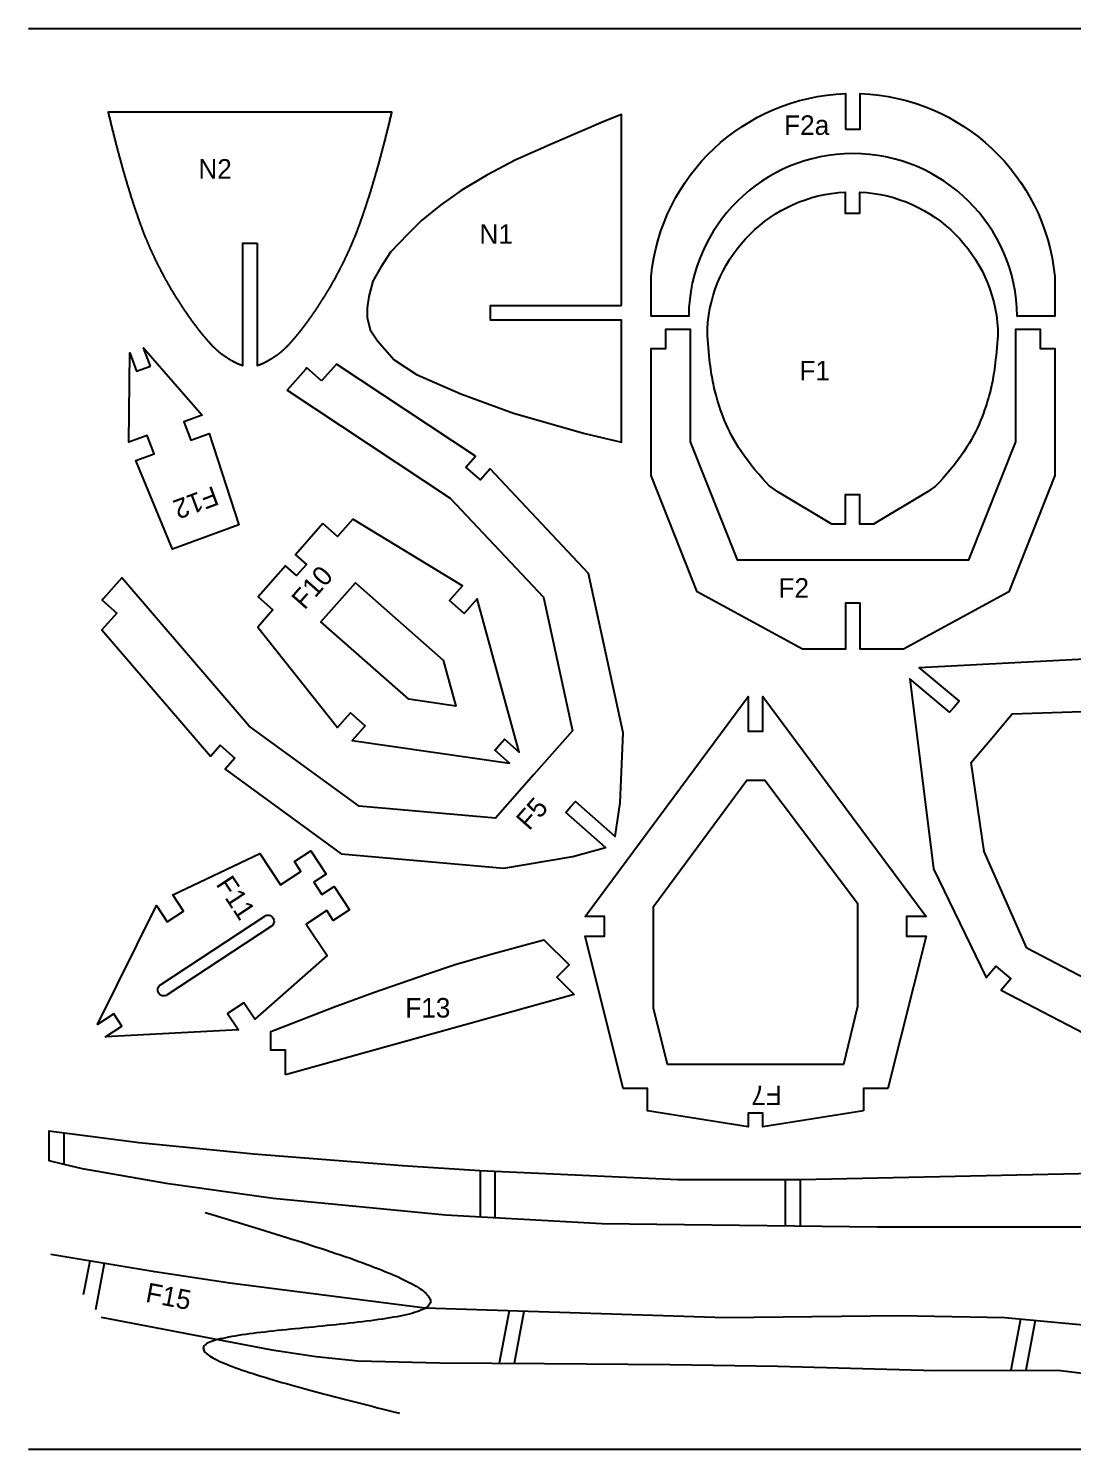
# Model space of a CAD drawing. Extents: x 177 to 1892, y 150 to 1101.
# Drawn here: x 1044.8 to 1258.3, y 810.6 to 1101.3 of the extents above; entities that cross this region are included whole.
import ezdxf

# ---------------------------------------------------------------- set-up
doc = ezdxf.new("R2010")
doc.units = 0
doc.layers.add('SÄLJ', color=7, linetype='CONTINUOUS')

# ---------------------------------------------------------------- blocks, each defined once
blk = doc.blocks.new('*U4')
at = {"layer": 'SÄLJ', "color": 253}
blk.add_text('F1', height=4, rotation=360, dxfattribs=at).set_placement((1202.46, 1029.26))
blk = doc.blocks.new('*U5')
at = {"layer": 'SÄLJ', "color": 253}
blk.add_text('F2', height=4, rotation=360, dxfattribs=at).set_placement((1198.2, 984.81))
blk = doc.blocks.new('*U6')
at = {"layer": 'SÄLJ', "color": 253}
blk.add_text('F2a', height=4, rotation=360, dxfattribs=at).set_placement((1199.35, 1079.48))
blk = doc.blocks.new('*U9')
at = {"layer": 'SÄLJ', "color": 253}
blk.add_text('F5', height=4, rotation=48.5891, dxfattribs=at).set_placement((1147.19, 937.01))
blk = doc.blocks.new('*U11')
at = {"layer": 'SÄLJ', "color": 253}
blk.add_text('F7', height=4, rotation=180, dxfattribs=at).set_placement((1198.88, 885.02))
blk = doc.blocks.new('*U14')
at = {"layer": 'SÄLJ', "color": 253}
blk.add_text('F10', height=4, rotation=48.5891, dxfattribs=at).set_placement((1101.25, 982.17))
blk = doc.blocks.new('*U15')
at = {"layer": 'SÄLJ', "color": 253}
blk.add_text('F11', height=4, rotation=303.3383, dxfattribs=at).set_placement((1083.02, 926.21))
blk = doc.blocks.new('*U16')
at = {"layer": 'SÄLJ', "color": 253}
blk.add_text('F12', height=4, rotation=200.2988, dxfattribs=at).set_placement((1082.66, 1007.73))
blk = doc.blocks.new('*U17')
at = {"layer": 'SÄLJ', "color": 253}
blk.add_text('N1', height=4, rotation=360, dxfattribs=at).set_placement((1137.04, 1057.2))
blk = doc.blocks.new('*U18')
at = {"layer": 'SÄLJ', "color": 253}
blk.add_text('N2', height=4, rotation=360, dxfattribs=at).set_placement((1079.54, 1070.53))
blk = doc.blocks.new('*U19')
at = {"layer": 'SÄLJ', "color": 253}
blk.add_text('F13', height=4, rotation=360, dxfattribs=at).set_placement((1121.86, 898.93))
blk = doc.blocks.new('*U56')
at = {"layer": 'SÄLJ', "color": 253}
blk.add_text('F15', height=4, rotation=349.2217, dxfattribs=at).set_placement((1068.56, 840.81))

msp = doc.modelspace()

# ---------------------------------------------------------------- linework, layer by layer
at = {"layer": 'SÄLJ', "color": 253}
for p, q in [((1051.99, 875.3), (1051.99, 868.97)), ((1137.2, 867.56), (1137.2, 858.17)), ((1140.2, 867.43), (1140.2, 858)), ((1199.59, 865.71), (1199.59, 856.35)), ((1202.59, 865.71), (1202.59, 856.31)), ((1057.33, 849.13), (1056.01, 842.2)), ((1060.29, 848.64), (1058.48, 839.12)), ((1143.1, 838.91), (1141.07, 828.22)), ((1146.14, 838.81), (1144.12, 828.2)), ((1247.68, 837.22), (1245.7, 826.79)), ((1250.68, 836.94), (1248.75, 826.8))]:
    msp.add_line(p, q, dxfattribs=at)
at = {"layer": 'SÄLJ', "color": 3}
for points in [[(1044.78, 1101.26), (1458.58, 1101.26)], [(1458.58, 810.56), (1044.78, 810.56)]]:
    msp.add_lwpolyline(points, dxfattribs=at)
at = {"layer": 'SÄLJ'}
for points in [[(1211.92, 1080.67), (1214.92, 1080.67), (1214.92, 1087.93, -0.375563), (1254.7, 1050.52), (1254.7, 1042.43), (1247.02, 1042.43, 0.989057), (1179.82, 1042.43), (1172.14, 1042.43), (1172.14, 1050.52, -0.375563), (1211.92, 1087.93)], [(1230.29, 1007.64), (1228.65, 1006.48), (1217.59, 999.87), (1214.85, 999.87), (1214.85, 1005.87), (1211.85, 1005.87), (1211.85, 999.87), (1209.11, 999.87), (1198.05, 1006.48), (1196.41, 1007.64), (1196.24, 1007.8), (1195.61, 1008.44), (1194.9, 1009.21), (1194.15, 1010.07), (1193.38, 1010.98), (1192.62, 1011.93), (1191.89, 1012.88), (1191.22, 1013.79), (1190.6, 1014.68), (1190.04, 1015.54), (1189.52, 1016.38), (1189.05, 1017.19), (1188.61, 1017.99), (1188.21, 1018.77), (1187.84, 1019.55), (1187.49, 1020.31), (1187.17, 1021.07), (1186.88, 1021.81), (1186.6, 1022.53), (1186.35, 1023.23), (1186.12, 1023.9), (1185.92, 1024.53), (1185.73, 1025.14), (1185.56, 1025.7), (1185.42, 1026.23), (1185.28, 1026.73), (1185.17, 1027.22), (1185.06, 1027.68), (1184.96, 1028.14), (1184.87, 1028.59), (1184.78, 1029.04), (1184.69, 1029.51), (1184.6, 1029.99), (1184.52, 1030.49), (1184.43, 1031.02), (1184.35, 1031.58), (1184.27, 1032.19), (1184.18, 1032.85), (1184.1, 1033.56), (1184.02, 1034.33), (1183.94, 1035.14), (1183.86, 1035.98), (1183.79, 1036.81), (1183.73, 1037.63), (1183.69, 1038.41), (1183.66, 1039.13), (1183.64, 1039.77, -0.383125), (1211.85, 1067.8), (1211.85, 1063.44), (1214.85, 1063.44), (1214.85, 1067.8, -0.383125), (1243.06, 1039.77), (1243.05, 1039.13), (1243.02, 1038.41), (1242.97, 1037.63), (1242.91, 1036.81), (1242.84, 1035.98), (1242.77, 1035.14), (1242.69, 1034.33), (1242.6, 1033.56), (1242.52, 1032.85), (1242.44, 1032.19), (1242.35, 1031.58), (1242.27, 1031.02), (1242.19, 1030.49), (1242.1, 1029.99), (1242.02, 1029.51), (1241.93, 1029.04), (1241.84, 1028.59), (1241.75, 1028.14), (1241.65, 1027.68), (1241.54, 1027.22), (1241.42, 1026.73), (1241.29, 1026.23), (1241.14, 1025.7), (1240.97, 1025.14), (1240.79, 1024.53), (1240.58, 1023.9), (1240.35, 1023.23), (1240.1, 1022.53), (1239.83, 1021.81), (1239.53, 1021.07), (1239.21, 1020.31), (1238.86, 1019.55), (1238.49, 1018.77), (1238.09, 1017.99), (1237.66, 1017.19), (1237.18, 1016.38), (1236.67, 1015.54), (1236.1, 1014.68), (1235.49, 1013.79), (1234.81, 1012.88), (1234.09, 1011.93), (1233.32, 1010.98), (1232.55, 1010.07), (1231.8, 1009.21), (1231.09, 1008.44), (1230.46, 1007.8)], [(1248.99, 913.1), (1240.25, 932.88), (1237.63, 951.09), (1241.82, 956.09), (1246.01, 961.09), (1264.4, 961.68), (1285.4, 956.53), (1298.75, 939.18, -0.351971), (1298.62, 932.91), (1286.58, 918.56), (1274.54, 904.2, -0.351971), (1268.4, 902.98)], [(1093.12, 919.69, -0.414214), (1094.78, 919.34), (1094.83, 919.27, -0.414214), (1094.49, 917.61), (1073.13, 903.56, -0.414214), (1071.47, 903.9), (1071.42, 903.98, -0.414214), (1071.77, 905.64)]]:
    msp.add_lwpolyline(points, format="xyb", close=True, dxfattribs=at)
for points in [[(1091.58, 1057.33), (1091.58, 1032.32), (1091.61, 1032.33), (1091.63, 1032.33), (1091.65, 1032.34), (1091.68, 1032.35), (1091.7, 1032.36), (1091.72, 1032.36), (1091.75, 1032.37), (1091.77, 1032.38), (1091.8, 1032.39), (1091.82, 1032.4), (1091.84, 1032.4), (1091.87, 1032.41), (1091.89, 1032.42), (1091.92, 1032.43), (1091.94, 1032.44), (1091.97, 1032.45), (1091.99, 1032.45), (1092.02, 1032.46), (1092.04, 1032.47), (1092.07, 1032.48), (1092.09, 1032.49), (1092.12, 1032.5), (1092.14, 1032.51), (1092.17, 1032.52), (1092.19, 1032.53), (1092.22, 1032.54), (1092.25, 1032.55), (1092.27, 1032.56), (1092.3, 1032.57), (1092.32, 1032.58), (1092.35, 1032.59), (1092.38, 1032.6), (1092.4, 1032.61), (1092.43, 1032.62), (1092.46, 1032.64), (1092.49, 1032.65), (1092.51, 1032.66), (1092.54, 1032.67), (1092.57, 1032.68), (1092.6, 1032.7), (1092.63, 1032.71), (1092.65, 1032.72), (1092.68, 1032.73), (1092.71, 1032.75), (1092.74, 1032.76), (1092.77, 1032.77), (1092.8, 1032.79), (1092.83, 1032.8), (1092.86, 1032.81), (1092.89, 1032.83), (1092.92, 1032.84), (1092.95, 1032.86), (1092.98, 1032.87), (1093.01, 1032.89), (1093.04, 1032.9), (1093.07, 1032.92), (1093.1, 1032.93), (1093.13, 1032.95), (1093.17, 1032.97), (1093.2, 1032.98), (1093.23, 1033), (1093.26, 1033.01), (1093.29, 1033.03), (1093.33, 1033.05), (1093.36, 1033.07), (1093.39, 1033.08), (1093.43, 1033.1), (1093.46, 1033.12), (1093.5, 1033.14), (1093.53, 1033.16), (1093.56, 1033.18), (1093.6, 1033.2), (1093.63, 1033.21), (1093.67, 1033.23), (1093.71, 1033.25), (1093.74, 1033.27), (1093.78, 1033.29), (1093.81, 1033.32), (1093.85, 1033.34), (1093.89, 1033.36), (1093.92, 1033.38), (1093.96, 1033.4), (1094, 1033.42), (1094.03, 1033.44), (1094.07, 1033.46), (1094.11, 1033.49), (1094.15, 1033.51), (1094.18, 1033.53), (1094.22, 1033.55), (1094.26, 1033.58), (1094.3, 1033.6), (1094.34, 1033.62), (1094.37, 1033.65), (1094.41, 1033.67), (1094.45, 1033.69), (1094.49, 1033.72), (1094.53, 1033.74), (1094.57, 1033.77), (1094.61, 1033.79), (1094.64, 1033.81), (1094.68, 1033.84), (1094.72, 1033.86), (1094.76, 1033.89), (1094.8, 1033.91), (1094.84, 1033.94), (1094.88, 1033.96), (1094.92, 1033.99), (1094.96, 1034.01), (1094.99, 1034.04), (1095.03, 1034.07), (1095.07, 1034.09), (1095.11, 1034.12), (1095.15, 1034.14), (1095.19, 1034.17), (1095.23, 1034.19), (1095.26, 1034.22), (1095.3, 1034.25), (1095.34, 1034.27), (1095.38, 1034.3), (1095.42, 1034.33), (1095.46, 1034.35), (1095.49, 1034.38), (1095.53, 1034.4), (1095.57, 1034.43), (1095.61, 1034.46), (1095.64, 1034.48), (1095.68, 1034.51), (1095.72, 1034.54), (1095.75, 1034.56), (1095.79, 1034.59), (1095.83, 1034.62), (1095.86, 1034.64), (1095.9, 1034.67), (1095.94, 1034.7), (1095.97, 1034.72), (1096.01, 1034.75), (1096.04, 1034.78), (1096.08, 1034.8), (1096.11, 1034.83), (1096.15, 1034.86), (1096.18, 1034.88), (1096.21, 1034.91), (1096.25, 1034.94), (1096.28, 1034.96), (1096.32, 1034.99), (1096.35, 1035.02), (1096.38, 1035.05), (1096.42, 1035.07), (1096.45, 1035.1), (1096.48, 1035.13), (1096.52, 1035.15), (1096.55, 1035.18), (1096.58, 1035.21), (1096.62, 1035.24), (1096.65, 1035.26), (1096.68, 1035.29), (1096.71, 1035.32), (1096.75, 1035.35), (1096.78, 1035.38), (1096.81, 1035.4), (1096.84, 1035.43), (1096.87, 1035.46), (1096.91, 1035.49), (1096.94, 1035.52), (1096.97, 1035.55), (1097, 1035.58), (1097.03, 1035.61), (1097.07, 1035.64), (1097.1, 1035.66), (1097.13, 1035.69), (1097.16, 1035.72), (1097.19, 1035.75), (1097.23, 1035.78), (1097.26, 1035.81), (1097.29, 1035.84), (1097.32, 1035.88), (1097.35, 1035.91), (1097.39, 1035.94), (1097.42, 1035.97), (1097.45, 1036), (1097.48, 1036.03), (1097.51, 1036.06), (1097.55, 1036.1), (1097.58, 1036.13), (1097.61, 1036.16), (1097.64, 1036.19), (1097.68, 1036.23), (1097.71, 1036.26), (1097.74, 1036.29), (1097.78, 1036.33), (1097.81, 1036.36), (1097.84, 1036.4), (1097.88, 1036.43), (1097.91, 1036.47), (1097.94, 1036.5), (1097.98, 1036.54), (1098.01, 1036.57), (1098.05, 1036.61), (1098.08, 1036.64), (1098.11, 1036.68), (1098.15, 1036.72), (1098.18, 1036.76), (1098.22, 1036.79), (1098.25, 1036.83), (1098.29, 1036.87), (1098.32, 1036.91), (1098.36, 1036.95), (1098.4, 1036.99), (1098.43, 1037.02), (1098.47, 1037.06), (1098.5, 1037.1), (1098.54, 1037.14), (1098.58, 1037.18), (1098.61, 1037.23), (1098.65, 1037.27), (1098.69, 1037.31), (1098.73, 1037.35), (1098.76, 1037.39), (1098.8, 1037.43), (1098.84, 1037.48), (1098.88, 1037.52), (1098.91, 1037.56), (1098.95, 1037.61), (1098.99, 1037.65), (1099.03, 1037.69), (1099.07, 1037.74), (1099.11, 1037.78), (1099.14, 1037.83), (1099.18, 1037.87), (1099.22, 1037.92), (1099.26, 1037.96), (1099.3, 1038.01), (1099.34, 1038.05), (1099.38, 1038.1), (1099.42, 1038.15), (1099.46, 1038.19), (1099.5, 1038.24), (1099.54, 1038.29), (1099.58, 1038.34), (1099.62, 1038.39), (1099.66, 1038.43), (1099.7, 1038.48), (1099.74, 1038.53), (1099.78, 1038.58), (1099.82, 1038.63), (1099.86, 1038.68), (1099.9, 1038.73), (1099.94, 1038.78), (1099.99, 1038.83), (1100.03, 1038.88), (1100.07, 1038.93), (1100.11, 1038.98), (1100.15, 1039.04), (1100.19, 1039.09), (1100.23, 1039.14), (1100.28, 1039.19), (1100.32, 1039.24), (1100.36, 1039.3), (1100.4, 1039.35), (1100.44, 1039.4), (1100.49, 1039.46), (1100.53, 1039.51), (1100.57, 1039.57), (1100.61, 1039.62), (1100.66, 1039.68), (1100.7, 1039.73), (1100.74, 1039.79), (1100.79, 1039.84), (1100.83, 1039.9), (1100.87, 1039.95), (1100.91, 1040.01), (1100.96, 1040.07), (1101, 1040.12), (1101.04, 1040.18), (1101.09, 1040.24), (1101.13, 1040.29), (1101.17, 1040.35), (1101.22, 1040.41), (1101.26, 1040.47), (1101.31, 1040.53), (1101.35, 1040.58), (1101.39, 1040.64), (1101.44, 1040.7), (1101.48, 1040.76), (1101.52, 1040.82), (1101.57, 1040.88), (1101.61, 1040.94), (1101.66, 1041), (1101.7, 1041.06), (1101.74, 1041.12), (1101.79, 1041.18), (1101.83, 1041.24), (1101.88, 1041.3), (1101.92, 1041.36), (1101.97, 1041.42), (1102.01, 1041.48), (1102.05, 1041.55), (1102.1, 1041.61), (1102.14, 1041.67), (1102.19, 1041.73), (1102.23, 1041.79), (1102.28, 1041.86), (1102.32, 1041.92), (1102.37, 1041.98), (1102.41, 1042.04), (1102.46, 1042.11), (1102.5, 1042.17), (1102.54, 1042.23), (1102.59, 1042.3), (1102.63, 1042.36), (1102.68, 1042.42), (1102.72, 1042.49), (1102.77, 1042.55), (1102.81, 1042.62), (1102.86, 1042.68), (1102.9, 1042.74), (1102.95, 1042.81), (1102.99, 1042.87), (1103.04, 1042.94), (1103.08, 1043), (1103.13, 1043.07), (1103.17, 1043.13), (1103.21, 1043.2), (1103.26, 1043.26), (1103.3, 1043.33), (1103.35, 1043.39), (1103.39, 1043.46), (1103.44, 1043.52), (1103.48, 1043.59), (1103.53, 1043.66), (1103.57, 1043.72), (1103.62, 1043.79), (1103.66, 1043.85), (1103.7, 1043.92), (1103.75, 1043.98), (1103.79, 1044.05), (1103.84, 1044.12), (1103.88, 1044.18), (1103.93, 1044.25), (1103.97, 1044.32), (1104.01, 1044.38), (1104.06, 1044.45), (1104.1, 1044.52), (1104.15, 1044.58), (1104.19, 1044.65), (1104.23, 1044.72), (1104.28, 1044.78), (1104.32, 1044.85), (1104.36, 1044.92), (1104.41, 1044.98), (1104.45, 1045.05), (1104.49, 1045.12), (1104.54, 1045.18), (1104.58, 1045.25), (1104.62, 1045.32), (1104.67, 1045.38), (1104.71, 1045.45), (1104.75, 1045.52), (1104.8, 1045.58), (1104.84, 1045.65), (1104.88, 1045.72), (1104.92, 1045.78), (1104.97, 1045.85), (1105.01, 1045.92), (1105.05, 1045.98), (1105.09, 1046.05), (1105.13, 1046.12), (1105.18, 1046.18), (1105.22, 1046.25), (1105.26, 1046.31), (1105.3, 1046.38), (1105.34, 1046.45), (1105.38, 1046.51), (1105.43, 1046.58), (1105.47, 1046.65), (1105.51, 1046.71), (1105.55, 1046.78), (1105.59, 1046.84), (1105.63, 1046.91), (1105.67, 1046.97), (1105.71, 1047.04), (1105.75, 1047.11), (1105.79, 1047.17), (1105.83, 1047.24), (1105.87, 1047.3), (1105.91, 1047.37), (1105.95, 1047.43), (1105.99, 1047.5), (1106.03, 1047.56), (1106.07, 1047.63), (1106.11, 1047.69), (1106.14, 1047.76), (1106.18, 1047.82), (1106.22, 1047.88), (1106.26, 1047.95), (1106.3, 1048.01), (1106.34, 1048.08), (1106.37, 1048.14), (1106.41, 1048.2), (1106.45, 1048.27), (1106.49, 1048.33), (1106.52, 1048.4), (1106.56, 1048.46), (1106.6, 1048.52), (1106.63, 1048.59), (1106.67, 1048.65), (1106.71, 1048.71), (1106.74, 1048.78), (1106.78, 1048.84), (1106.82, 1048.9), (1106.85, 1048.97), (1106.89, 1049.03), (1106.93, 1049.09), (1106.96, 1049.16), (1107, 1049.22), (1107.03, 1049.29), (1107.07, 1049.35), (1107.11, 1049.41), (1107.14, 1049.48), (1107.18, 1049.54), (1107.21, 1049.6), (1107.25, 1049.67), (1107.28, 1049.73), (1107.32, 1049.8), (1107.36, 1049.86), (1107.39, 1049.92), (1107.43, 1049.99), (1107.46, 1050.05), (1107.5, 1050.12), (1107.53, 1050.18), (1107.57, 1050.25), (1107.6, 1050.31), (1107.64, 1050.38), (1107.67, 1050.44), (1107.71, 1050.51), (1107.74, 1050.57), (1107.78, 1050.64), (1107.81, 1050.7), (1107.85, 1050.77), (1107.89, 1050.84), (1107.92, 1050.9), (1107.96, 1050.97), (1107.99, 1051.04), (1108.03, 1051.1), (1108.06, 1051.17), (1108.1, 1051.24), (1108.13, 1051.3), (1108.17, 1051.37), (1108.2, 1051.44), (1108.24, 1051.51), (1108.27, 1051.58), (1108.31, 1051.64), (1108.35, 1051.71), (1108.38, 1051.78), (1108.42, 1051.85), (1108.45, 1051.92), (1108.49, 1051.99), (1108.53, 1052.06), (1108.56, 1052.13), (1108.6, 1052.2), (1108.63, 1052.27), (1108.67, 1052.34), (1108.71, 1052.41), (1108.74, 1052.49), (1108.78, 1052.56), (1108.81, 1052.63), (1108.85, 1052.7), (1108.89, 1052.77), (1108.92, 1052.85), (1108.96, 1052.92), (1109, 1052.99), (1109.03, 1053.07), (1109.07, 1053.14), (1109.11, 1053.21), (1109.14, 1053.29), (1109.18, 1053.36), (1109.22, 1053.44), (1109.25, 1053.51), (1109.29, 1053.59), (1109.33, 1053.66), (1109.36, 1053.74), (1109.4, 1053.81), (1109.44, 1053.89), (1109.47, 1053.96), (1109.51, 1054.04), (1109.55, 1054.11), (1109.58, 1054.19), (1109.62, 1054.27), (1109.66, 1054.34), (1109.69, 1054.42), (1109.73, 1054.5), (1109.77, 1054.57), (1109.8, 1054.65), (1109.84, 1054.73), (1109.88, 1054.81), (1109.91, 1054.88), (1109.95, 1054.96), (1109.98, 1055.04), (1110.02, 1055.12), (1110.06, 1055.2), (1110.09, 1055.28), (1110.13, 1055.35), (1110.17, 1055.43), (1110.2, 1055.51), (1110.24, 1055.59), (1110.28, 1055.67), (1110.31, 1055.75), (1110.35, 1055.83), (1110.38, 1055.91), (1110.42, 1055.99), (1110.46, 1056.07), (1110.49, 1056.15), (1110.53, 1056.23), (1110.56, 1056.31), (1110.6, 1056.39), (1110.63, 1056.47), (1110.67, 1056.55), (1110.71, 1056.63), (1110.74, 1056.71), (1110.78, 1056.79), (1110.81, 1056.87), (1110.85, 1056.95), (1110.88, 1057.03), (1110.92, 1057.11), (1110.95, 1057.2), (1110.99, 1057.28), (1111.02, 1057.36), (1111.06, 1057.44), (1111.09, 1057.52), (1111.13, 1057.61), (1111.16, 1057.69), (1111.2, 1057.77), (1111.23, 1057.85), (1111.27, 1057.94), (1111.3, 1058.02), (1111.34, 1058.11), (1111.37, 1058.19), (1111.41, 1058.27), (1111.44, 1058.36), (1111.48, 1058.44), (1111.51, 1058.53), (1111.54, 1058.62), (1111.58, 1058.7), (1111.61, 1058.79), (1111.65, 1058.88), (1111.68, 1058.96), (1111.72, 1059.05), (1111.75, 1059.14), (1111.79, 1059.23), (1111.82, 1059.32), (1111.86, 1059.41), (1111.89, 1059.5), (1111.93, 1059.59), (1111.96, 1059.68), (1112, 1059.77), (1112.04, 1059.86), (1112.07, 1059.95), (1112.11, 1060.05), (1112.14, 1060.14), (1112.18, 1060.23), (1112.21, 1060.33), (1112.25, 1060.42), (1112.28, 1060.52), (1112.32, 1060.61), (1112.36, 1060.71), (1112.39, 1060.81), (1112.43, 1060.91), (1112.47, 1061), (1112.5, 1061.1), (1112.54, 1061.2), (1112.58, 1061.3), (1112.61, 1061.41), (1112.65, 1061.51), (1112.69, 1061.61), (1112.72, 1061.71), (1112.76, 1061.82), (1112.8, 1061.92), (1112.84, 1062.03), (1112.87, 1062.13), (1112.91, 1062.24), (1112.95, 1062.35), (1112.99, 1062.46), (1113.03, 1062.57), (1113.06, 1062.68), (1113.1, 1062.79), (1113.14, 1062.9), (1113.18, 1063.01), (1113.22, 1063.13), (1113.26, 1063.24), (1113.3, 1063.35), (1113.34, 1063.47), (1113.38, 1063.59), (1113.42, 1063.7), (1113.46, 1063.82), (1113.5, 1063.94), (1113.54, 1064.06), (1113.58, 1064.18), (1113.62, 1064.3), (1113.66, 1064.42), (1113.7, 1064.54), (1113.74, 1064.66), (1113.78, 1064.78), (1113.82, 1064.91), (1113.86, 1065.03), (1113.9, 1065.16), (1113.94, 1065.28), (1113.98, 1065.41), (1114.02, 1065.53), (1114.06, 1065.66), (1114.11, 1065.79), (1114.15, 1065.92), (1114.19, 1066.05), (1114.23, 1066.18), (1114.27, 1066.31), (1114.31, 1066.44), (1114.36, 1066.57), (1114.4, 1066.7), (1114.44, 1066.83), (1114.48, 1066.96), (1114.52, 1067.1), (1114.56, 1067.23), (1114.61, 1067.36), (1114.65, 1067.5), (1114.69, 1067.63), (1114.73, 1067.77), (1114.78, 1067.91), (1114.82, 1068.04), (1114.86, 1068.18), (1114.9, 1068.32), (1114.94, 1068.45), (1114.99, 1068.59), (1115.03, 1068.73), (1115.07, 1068.87), (1115.11, 1069.01), (1115.16, 1069.15), (1115.2, 1069.29), (1115.24, 1069.43), (1115.28, 1069.57), (1115.32, 1069.71), (1115.37, 1069.85), (1115.41, 1069.99), (1115.45, 1070.14), (1115.49, 1070.28), (1115.54, 1070.42), (1115.58, 1070.57), (1115.62, 1070.71), (1115.66, 1070.85), (1115.7, 1071), (1115.75, 1071.14), (1115.79, 1071.29), (1115.83, 1071.43), (1115.87, 1071.58), (1115.91, 1071.72), (1115.96, 1071.87), (1116, 1072.02), (1116.04, 1072.16), (1116.08, 1072.31), (1116.12, 1072.46), (1116.16, 1072.61), (1116.21, 1072.76), (1116.25, 1072.9), (1116.29, 1073.05), (1116.33, 1073.2), (1116.37, 1073.35), (1116.42, 1073.51), (1116.46, 1073.66), (1116.5, 1073.81), (1116.54, 1073.96), (1116.58, 1074.11), (1116.63, 1074.27), (1116.67, 1074.42), (1116.71, 1074.58), (1116.75, 1074.73), (1116.79, 1074.89), (1116.84, 1075.04), (1116.88, 1075.2), (1116.92, 1075.36), (1116.96, 1075.51), (1117, 1075.67), (1117.05, 1075.83), (1117.09, 1075.99), (1117.13, 1076.15), (1117.17, 1076.31), (1117.22, 1076.47), (1117.26, 1076.64), (1117.3, 1076.8), (1117.34, 1076.96), (1117.39, 1077.13), (1117.43, 1077.29), (1117.47, 1077.46), (1117.52, 1077.62), (1117.56, 1077.79), (1117.6, 1077.96), (1117.65, 1078.13), (1117.69, 1078.3), (1117.73, 1078.47), (1117.78, 1078.64), (1117.82, 1078.81), (1117.86, 1078.98), (1117.91, 1079.16), (1117.95, 1079.33), (1118, 1079.51), (1118.04, 1079.68), (1118.08, 1079.86), (1118.13, 1080.04), (1118.17, 1080.22), (1118.22, 1080.39), (1118.26, 1080.57), (1118.31, 1080.76), (1118.35, 1080.94), (1118.4, 1081.12), (1118.44, 1081.3), (1118.49, 1081.49), (1118.53, 1081.67), (1118.58, 1081.86), (1118.62, 1082.05), (1118.67, 1082.24), (1118.71, 1082.42), (1118.76, 1082.61), (1118.8, 1082.8), (1118.85, 1083), (1118.9, 1083.19), (1118.94, 1083.38), (1118.99, 1083.57), (1119.03, 1083.77), (1119.08, 1083.96), (1119.12, 1084.11), (1061.09, 1084.11), (1061.12, 1083.96), (1061.17, 1083.77), (1061.22, 1083.57), (1061.26, 1083.38), (1061.31, 1083.19), (1061.35, 1083), (1061.4, 1082.8), (1061.45, 1082.61), (1061.49, 1082.42), (1061.54, 1082.24), (1061.58, 1082.05), (1061.63, 1081.86), (1061.67, 1081.67), (1061.72, 1081.49), (1061.76, 1081.3), (1061.81, 1081.12), (1061.85, 1080.94), (1061.9, 1080.76), (1061.94, 1080.57), (1061.99, 1080.39), (1062.03, 1080.22), (1062.08, 1080.04), (1062.12, 1079.86), (1062.16, 1079.68), (1062.21, 1079.51), (1062.25, 1079.33), (1062.3, 1079.16), (1062.34, 1078.98), (1062.38, 1078.81), (1062.43, 1078.64), (1062.47, 1078.47), (1062.51, 1078.3), (1062.56, 1078.13), (1062.6, 1077.96), (1062.64, 1077.79), (1062.69, 1077.62), (1062.73, 1077.46), (1062.77, 1077.29), (1062.82, 1077.13), (1062.86, 1076.96), (1062.9, 1076.8), (1062.94, 1076.64), (1062.99, 1076.47), (1063.03, 1076.31), (1063.07, 1076.15), (1063.11, 1075.99), (1063.16, 1075.83), (1063.2, 1075.67), (1063.24, 1075.51), (1063.28, 1075.36), (1063.33, 1075.2), (1063.37, 1075.04), (1063.41, 1074.89), (1063.45, 1074.73), (1063.49, 1074.58), (1063.54, 1074.42), (1063.58, 1074.27), (1063.62, 1074.11), (1063.66, 1073.96), (1063.7, 1073.81), (1063.75, 1073.66), (1063.79, 1073.51), (1063.83, 1073.35), (1063.87, 1073.2), (1063.91, 1073.05), (1063.96, 1072.9), (1064, 1072.76), (1064.04, 1072.61), (1064.08, 1072.46), (1064.12, 1072.31), (1064.16, 1072.16), (1064.21, 1072.02), (1064.25, 1071.87), (1064.29, 1071.72), (1064.33, 1071.58), (1064.37, 1071.43), (1064.42, 1071.29), (1064.46, 1071.14), (1064.5, 1071), (1064.54, 1070.85), (1064.58, 1070.71), (1064.63, 1070.57), (1064.67, 1070.42), (1064.71, 1070.28), (1064.75, 1070.14), (1064.8, 1069.99), (1064.84, 1069.85), (1064.88, 1069.71), (1064.92, 1069.57), (1064.96, 1069.43), (1065.01, 1069.29), (1065.05, 1069.15), (1065.09, 1069.01), (1065.13, 1068.87), (1065.18, 1068.73), (1065.22, 1068.59), (1065.26, 1068.45), (1065.3, 1068.32), (1065.34, 1068.18), (1065.39, 1068.04), (1065.43, 1067.91), (1065.47, 1067.77), (1065.51, 1067.63), (1065.56, 1067.5), (1065.6, 1067.36), (1065.64, 1067.23), (1065.68, 1067.1), (1065.72, 1066.96), (1065.76, 1066.83), (1065.81, 1066.7), (1065.85, 1066.57), (1065.89, 1066.44), (1065.93, 1066.31), (1065.97, 1066.18), (1066.02, 1066.05), (1066.06, 1065.92), (1066.1, 1065.79), (1066.14, 1065.66), (1066.18, 1065.53), (1066.22, 1065.41), (1066.26, 1065.28), (1066.3, 1065.16), (1066.34, 1065.03), (1066.39, 1064.91), (1066.43, 1064.78), (1066.47, 1064.66), (1066.51, 1064.54), (1066.55, 1064.42), (1066.59, 1064.3), (1066.63, 1064.18), (1066.67, 1064.06), (1066.71, 1063.94), (1066.75, 1063.82), (1066.79, 1063.7), (1066.83, 1063.59), (1066.87, 1063.47), (1066.91, 1063.35), (1066.95, 1063.24), (1066.99, 1063.13), (1067.02, 1063.01), (1067.06, 1062.9), (1067.1, 1062.79), (1067.14, 1062.68), (1067.18, 1062.57), (1067.22, 1062.46), (1067.26, 1062.35), (1067.29, 1062.24), (1067.33, 1062.13), (1067.37, 1062.03), (1067.41, 1061.92), (1067.44, 1061.82), (1067.48, 1061.71), (1067.52, 1061.61), (1067.56, 1061.51), (1067.59, 1061.41), (1067.63, 1061.3), (1067.67, 1061.2), (1067.7, 1061.1), (1067.74, 1061), (1067.77, 1060.91), (1067.81, 1060.81), (1067.85, 1060.71), (1067.88, 1060.61), (1067.92, 1060.52), (1067.95, 1060.42), (1067.99, 1060.33), (1068.03, 1060.23), (1068.06, 1060.14), (1068.1, 1060.05), (1068.13, 1059.95), (1068.17, 1059.86), (1068.2, 1059.77), (1068.24, 1059.68), (1068.27, 1059.59), (1068.31, 1059.5), (1068.34, 1059.41), (1068.38, 1059.32), (1068.41, 1059.23), (1068.45, 1059.14), (1068.48, 1059.05), (1068.52, 1058.96), (1068.55, 1058.88), (1068.59, 1058.79), (1068.62, 1058.7), (1068.66, 1058.62), (1068.69, 1058.53), (1068.73, 1058.44), (1068.76, 1058.36), (1068.8, 1058.27), (1068.83, 1058.19), (1068.87, 1058.11), (1068.9, 1058.02), (1068.94, 1057.94), (1068.97, 1057.85), (1069.01, 1057.77), (1069.04, 1057.69), (1069.08, 1057.61), (1069.11, 1057.52), (1069.15, 1057.44), (1069.18, 1057.36), (1069.22, 1057.28), (1069.25, 1057.2), (1069.29, 1057.11), (1069.32, 1057.03), (1069.36, 1056.95), (1069.39, 1056.87), (1069.43, 1056.79), (1069.46, 1056.71), (1069.5, 1056.63), (1069.53, 1056.55), (1069.57, 1056.47), (1069.61, 1056.39), (1069.64, 1056.31), (1069.68, 1056.23), (1069.71, 1056.15), (1069.75, 1056.07), (1069.78, 1055.99), (1069.82, 1055.91), (1069.86, 1055.83), (1069.89, 1055.75), (1069.93, 1055.67), (1069.96, 1055.59), (1070, 1055.51), (1070.04, 1055.43), (1070.07, 1055.35), (1070.11, 1055.28), (1070.15, 1055.2), (1070.18, 1055.12), (1070.22, 1055.04), (1070.26, 1054.96), (1070.29, 1054.88), (1070.33, 1054.81), (1070.37, 1054.73), (1070.4, 1054.65), (1070.44, 1054.57), (1070.47, 1054.5), (1070.51, 1054.42), (1070.55, 1054.34), (1070.58, 1054.27), (1070.62, 1054.19), (1070.66, 1054.11), (1070.69, 1054.04), (1070.73, 1053.96), (1070.77, 1053.89), (1070.8, 1053.81), (1070.84, 1053.74), (1070.88, 1053.66), (1070.91, 1053.59), (1070.95, 1053.51), (1070.99, 1053.44), (1071.02, 1053.36), (1071.06, 1053.29), (1071.1, 1053.21), (1071.13, 1053.14), (1071.17, 1053.07), (1071.21, 1052.99), (1071.24, 1052.92), (1071.28, 1052.85), (1071.32, 1052.77), (1071.35, 1052.7), (1071.39, 1052.63), (1071.43, 1052.56), (1071.46, 1052.49), (1071.5, 1052.41), (1071.53, 1052.34), (1071.57, 1052.27), (1071.61, 1052.2), (1071.64, 1052.13), (1071.68, 1052.06), (1071.71, 1051.99), (1071.75, 1051.92), (1071.79, 1051.85), (1071.82, 1051.78), (1071.86, 1051.71), (1071.89, 1051.64), (1071.93, 1051.58), (1071.96, 1051.51), (1072, 1051.44), (1072.04, 1051.37), (1072.07, 1051.3), (1072.11, 1051.24), (1072.14, 1051.17), (1072.18, 1051.1), (1072.21, 1051.04), (1072.25, 1050.97), (1072.28, 1050.9), (1072.32, 1050.84), (1072.35, 1050.77), (1072.39, 1050.7), (1072.42, 1050.64), (1072.46, 1050.57), (1072.49, 1050.51), (1072.53, 1050.44), (1072.57, 1050.38), (1072.6, 1050.31), (1072.64, 1050.25), (1072.67, 1050.18), (1072.71, 1050.12), (1072.74, 1050.05), (1072.78, 1049.99), (1072.81, 1049.92), (1072.85, 1049.86), (1072.88, 1049.8), (1072.92, 1049.73), (1072.95, 1049.67), (1072.99, 1049.6), (1073.03, 1049.54), (1073.06, 1049.48), (1073.1, 1049.41), (1073.13, 1049.35), (1073.17, 1049.29), (1073.21, 1049.22), (1073.24, 1049.16), (1073.28, 1049.09), (1073.31, 1049.03), (1073.35, 1048.97), (1073.39, 1048.9), (1073.42, 1048.84), (1073.46, 1048.78), (1073.5, 1048.71), (1073.53, 1048.65), (1073.57, 1048.59), (1073.61, 1048.52), (1073.64, 1048.46), (1073.68, 1048.4), (1073.72, 1048.33), (1073.76, 1048.27), (1073.79, 1048.2), (1073.83, 1048.14), (1073.87, 1048.08), (1073.91, 1048.01), (1073.94, 1047.95), (1073.98, 1047.88), (1074.02, 1047.82), (1074.06, 1047.76), (1074.1, 1047.69), (1074.14, 1047.63), (1074.18, 1047.56), (1074.22, 1047.5), (1074.25, 1047.43), (1074.29, 1047.37), (1074.33, 1047.3), (1074.37, 1047.24), (1074.41, 1047.17), (1074.45, 1047.11), (1074.49, 1047.04), (1074.53, 1046.97), (1074.57, 1046.91), (1074.61, 1046.84), (1074.66, 1046.78), (1074.7, 1046.71), (1074.74, 1046.65), (1074.78, 1046.58), (1074.82, 1046.51), (1074.86, 1046.45), (1074.9, 1046.38), (1074.94, 1046.31), (1074.99, 1046.25), (1075.03, 1046.18), (1075.07, 1046.12), (1075.11, 1046.05), (1075.15, 1045.98), (1075.2, 1045.92), (1075.24, 1045.85), (1075.28, 1045.78), (1075.32, 1045.72), (1075.37, 1045.65), (1075.41, 1045.58), (1075.45, 1045.52), (1075.49, 1045.45), (1075.54, 1045.38), (1075.58, 1045.32), (1075.62, 1045.25), (1075.67, 1045.18), (1075.71, 1045.12), (1075.75, 1045.05), (1075.8, 1044.98), (1075.84, 1044.92), (1075.88, 1044.85), (1075.93, 1044.78), (1075.97, 1044.72), (1076.01, 1044.65), (1076.06, 1044.58), (1076.1, 1044.52), (1076.15, 1044.45), (1076.19, 1044.38), (1076.23, 1044.32), (1076.28, 1044.25), (1076.32, 1044.18), (1076.37, 1044.12), (1076.41, 1044.05), (1076.46, 1043.98), (1076.5, 1043.92), (1076.54, 1043.85), (1076.59, 1043.79), (1076.63, 1043.72), (1076.68, 1043.66), (1076.72, 1043.59), (1076.77, 1043.52), (1076.81, 1043.46), (1076.86, 1043.39), (1076.9, 1043.33), (1076.94, 1043.26), (1076.99, 1043.2), (1077.03, 1043.13), (1077.08, 1043.07), (1077.12, 1043), (1077.17, 1042.94), (1077.21, 1042.87), (1077.26, 1042.81), (1077.3, 1042.74), (1077.35, 1042.68), (1077.39, 1042.62), (1077.44, 1042.55), (1077.48, 1042.49), (1077.53, 1042.42), (1077.57, 1042.36), (1077.61, 1042.3), (1077.66, 1042.23), (1077.7, 1042.17), (1077.75, 1042.11), (1077.79, 1042.04), (1077.84, 1041.98), (1077.88, 1041.92), (1077.93, 1041.86), (1077.97, 1041.79), (1078.02, 1041.73), (1078.06, 1041.67), (1078.1, 1041.61), (1078.15, 1041.55), (1078.19, 1041.48), (1078.24, 1041.42), (1078.28, 1041.36), (1078.33, 1041.3), (1078.37, 1041.24), (1078.42, 1041.18), (1078.46, 1041.12), (1078.5, 1041.06), (1078.55, 1041), (1078.59, 1040.94), (1078.64, 1040.88), (1078.68, 1040.82), (1078.72, 1040.76), (1078.77, 1040.7), (1078.81, 1040.64), (1078.85, 1040.58), (1078.9, 1040.53), (1078.94, 1040.47), (1078.99, 1040.41), (1079.03, 1040.35), (1079.07, 1040.29), (1079.12, 1040.24), (1079.16, 1040.18), (1079.2, 1040.12), (1079.25, 1040.07), (1079.29, 1040.01), (1079.33, 1039.95), (1079.38, 1039.9), (1079.42, 1039.84), (1079.46, 1039.79), (1079.5, 1039.73), (1079.55, 1039.68), (1079.59, 1039.62), (1079.63, 1039.57), (1079.67, 1039.51), (1079.72, 1039.46), (1079.76, 1039.4), (1079.8, 1039.35), (1079.84, 1039.3), (1079.89, 1039.24), (1079.93, 1039.19), (1079.97, 1039.14), (1080.01, 1039.09), (1080.05, 1039.04), (1080.09, 1038.98), (1080.14, 1038.93), (1080.18, 1038.88), (1080.22, 1038.83), (1080.26, 1038.78), (1080.3, 1038.73), (1080.34, 1038.68), (1080.38, 1038.63), (1080.42, 1038.58), (1080.46, 1038.53), (1080.5, 1038.48), (1080.55, 1038.43), (1080.59, 1038.39), (1080.63, 1038.34), (1080.67, 1038.29), (1080.71, 1038.24), (1080.75, 1038.19), (1080.79, 1038.15), (1080.83, 1038.1), (1080.86, 1038.05), (1080.9, 1038.01), (1080.94, 1037.96), (1080.98, 1037.92), (1081.02, 1037.87), (1081.06, 1037.83), (1081.1, 1037.78), (1081.14, 1037.74), (1081.18, 1037.69), (1081.21, 1037.65), (1081.25, 1037.61), (1081.29, 1037.56), (1081.33, 1037.52), (1081.37, 1037.48), (1081.4, 1037.43), (1081.44, 1037.39), (1081.48, 1037.35), (1081.52, 1037.31), (1081.55, 1037.27), (1081.59, 1037.23), (1081.63, 1037.18), (1081.66, 1037.14), (1081.7, 1037.1), (1081.74, 1037.06), (1081.77, 1037.02), (1081.81, 1036.99), (1081.84, 1036.95), (1081.88, 1036.91), (1081.91, 1036.87), (1081.95, 1036.83), (1081.99, 1036.79), (1082.02, 1036.76), (1082.06, 1036.72), (1082.09, 1036.68), (1082.12, 1036.64), (1082.16, 1036.61), (1082.19, 1036.57), (1082.23, 1036.54), (1082.26, 1036.5), (1082.29, 1036.47), (1082.33, 1036.43), (1082.36, 1036.4), (1082.39, 1036.36), (1082.43, 1036.33), (1082.46, 1036.29), (1082.49, 1036.26), (1082.53, 1036.23), (1082.56, 1036.19), (1082.59, 1036.16), (1082.62, 1036.13), (1082.66, 1036.1), (1082.69, 1036.06), (1082.72, 1036.03), (1082.75, 1036), (1082.79, 1035.97), (1082.82, 1035.94), (1082.85, 1035.91), (1082.88, 1035.88), (1082.91, 1035.84), (1082.95, 1035.81), (1082.98, 1035.78), (1083.01, 1035.75), (1083.04, 1035.72), (1083.07, 1035.69), (1083.11, 1035.66), (1083.14, 1035.64), (1083.17, 1035.61), (1083.2, 1035.58), (1083.23, 1035.55), (1083.27, 1035.52), (1083.3, 1035.49), (1083.33, 1035.46), (1083.36, 1035.43), (1083.39, 1035.4), (1083.43, 1035.38), (1083.46, 1035.35), (1083.49, 1035.32), (1083.52, 1035.29), (1083.56, 1035.26), (1083.59, 1035.24), (1083.62, 1035.21), (1083.65, 1035.18), (1083.69, 1035.15), (1083.72, 1035.13), (1083.75, 1035.1), (1083.79, 1035.07), (1083.82, 1035.05), (1083.85, 1035.02), (1083.89, 1034.99), (1083.92, 1034.96), (1083.95, 1034.94), (1083.99, 1034.91), (1084.02, 1034.88), (1084.06, 1034.86), (1084.09, 1034.83), (1084.13, 1034.8), (1084.16, 1034.78), (1084.2, 1034.75), (1084.23, 1034.72), (1084.27, 1034.7), (1084.3, 1034.67), (1084.34, 1034.64), (1084.38, 1034.62), (1084.41, 1034.59), (1084.45, 1034.56), (1084.49, 1034.54), (1084.52, 1034.51), (1084.56, 1034.48), (1084.6, 1034.46), (1084.64, 1034.43), (1084.67, 1034.4), (1084.71, 1034.38), (1084.75, 1034.35), (1084.79, 1034.33), (1084.82, 1034.3), (1084.86, 1034.27), (1084.9, 1034.25), (1084.94, 1034.22), (1084.98, 1034.19), (1085.02, 1034.17), (1085.05, 1034.14), (1085.09, 1034.12), (1085.13, 1034.09), (1085.17, 1034.07), (1085.21, 1034.04), (1085.25, 1034.01), (1085.29, 1033.99), (1085.33, 1033.96), (1085.36, 1033.94), (1085.4, 1033.91), (1085.44, 1033.89), (1085.48, 1033.86), (1085.52, 1033.84), (1085.56, 1033.81), (1085.6, 1033.79), (1085.64, 1033.77), (1085.68, 1033.74), (1085.71, 1033.72), (1085.75, 1033.69), (1085.79, 1033.67), (1085.83, 1033.65), (1085.87, 1033.62), (1085.91, 1033.6), (1085.94, 1033.58), (1085.98, 1033.55), (1086.02, 1033.53), (1086.06, 1033.51), (1086.1, 1033.49), (1086.13, 1033.46), (1086.17, 1033.44), (1086.21, 1033.42), (1086.24, 1033.4), (1086.28, 1033.38), (1086.32, 1033.36), (1086.35, 1033.34), (1086.39, 1033.32), (1086.43, 1033.29), (1086.46, 1033.27), (1086.5, 1033.25), (1086.53, 1033.23), (1086.57, 1033.21), (1086.6, 1033.2), (1086.64, 1033.18), (1086.67, 1033.16), (1086.71, 1033.14), (1086.74, 1033.12), (1086.78, 1033.1), (1086.81, 1033.08), (1086.84, 1033.07), (1086.88, 1033.05), (1086.91, 1033.03), (1086.94, 1033.01), (1086.97, 1033), (1087.01, 1032.98), (1087.04, 1032.97), (1087.07, 1032.95), (1087.1, 1032.93), (1087.13, 1032.92), (1087.16, 1032.9), (1087.2, 1032.89), (1087.23, 1032.87), (1087.26, 1032.86), (1087.29, 1032.84), (1087.32, 1032.83), (1087.35, 1032.81), (1087.38, 1032.8), (1087.41, 1032.79), (1087.43, 1032.77), (1087.46, 1032.76), (1087.49, 1032.75), (1087.52, 1032.73), (1087.55, 1032.72), (1087.58, 1032.71), (1087.61, 1032.7), (1087.63, 1032.68), (1087.66, 1032.67), (1087.69, 1032.66), (1087.72, 1032.65), (1087.74, 1032.64), (1087.77, 1032.62), (1087.8, 1032.61), (1087.83, 1032.6), (1087.85, 1032.59), (1087.88, 1032.58), (1087.91, 1032.57), (1087.93, 1032.56), (1087.96, 1032.55), (1087.98, 1032.54), (1088.01, 1032.53), (1088.04, 1032.52), (1088.06, 1032.51), (1088.09, 1032.5), (1088.11, 1032.49), (1088.14, 1032.48), (1088.16, 1032.47), (1088.19, 1032.46), (1088.21, 1032.45), (1088.24, 1032.45), (1088.26, 1032.44), (1088.29, 1032.43), (1088.31, 1032.42), (1088.34, 1032.41), (1088.36, 1032.4), (1088.38, 1032.4), (1088.41, 1032.39), (1088.43, 1032.38), (1088.46, 1032.37), (1088.48, 1032.36), (1088.5, 1032.36), (1088.53, 1032.35), (1088.55, 1032.34), (1088.58, 1032.33), (1088.6, 1032.33), (1088.62, 1032.32), (1088.62, 1057.33)], [(1166.06, 1044.6), (1166.06, 1083.64), (1162.78, 1082.33), (1152.06, 1077.73), (1144.3, 1074.28), (1138.51, 1071.22), (1133.3, 1068.11), (1129.05, 1065.11), (1125.19, 1061.94), (1122.38, 1059.19), (1118.84, 1055.47), (1116.84, 1052.46), (1115.25, 1049.57), (1114.4, 1046.43), (1114.06, 1044.08), (1114.06, 1042.11), (1114.68, 1039.64), (1116.17, 1037.33), (1119.6, 1033.48), (1124.16, 1030.49), (1133.2, 1026.55), (1143.98, 1022.55), (1158.58, 1018.4), (1166.06, 1016.61), (1166.06, 1041.6), (1139.27, 1041.6), (1139.27, 1044.6)], [(1203.08, 974.27), (1181.56, 986.03), (1172.14, 1009.78), (1172.14, 1035.76), (1175.14, 1035.76), (1175.14, 1039.76), (1180.14, 1039.76), (1180.14, 1016.73), (1189.73, 992.55), (1213.42, 992.55), (1237.11, 992.55), (1246.7, 1016.73), (1246.7, 1039.76), (1251.7, 1039.76), (1251.7, 1035.76), (1254.7, 1035.76), (1254.7, 1009.78), (1245.28, 986.03), (1223.76, 974.27), (1214.92, 974.27), (1214.92, 983.68), (1211.92, 983.68), (1211.92, 974.27)], [(1069.72, 1032.19), (1068.33, 1035.94), (1080.35, 1022.18), (1076.6, 1020.79), (1077.98, 1017.04), (1081.74, 1018.43), (1087.79, 999.75), (1074.28, 994.76), (1066.73, 1012.88), (1070.48, 1014.27), (1069.09, 1018.02), (1065.34, 1016.63), (1065.52, 1034.9), (1066.9, 1031.15)], [(1104.75, 1029.18), (1101.75, 1031.82), (1101.46, 1031.49), (1097.72, 1027.25), (1131.06, 1005.2), (1150.16, 984.94), (1156.06, 957.59), (1148.18, 948.65), (1140.29, 939.7), (1112.42, 942.15), (1089.93, 958.56), (1063.88, 988.89), (1060.14, 984.65), (1059.85, 984.32), (1062.85, 981.67), (1059.83, 978.25), (1082.04, 952.39), (1084.03, 954.64), (1087.03, 952), (1085.04, 949.75), (1108.77, 932.43), (1142, 929.52), (1156.11, 931.9), (1162.82, 933.74), (1154.69, 940.91), (1155.68, 942.03), (1156.67, 943.16), (1164.8, 935.98), (1165.78, 942.87), (1166.39, 957.16), (1159.34, 989.77), (1139.2, 1011.15), (1137.21, 1008.9), (1134.21, 1011.54), (1136.2, 1013.79), (1107.76, 1032.6)], [(1104.98, 999.96), (1099.38, 993.61), (1101.63, 991.62), (1099.64, 989.37), (1097.39, 991.36), (1091.79, 985.01), (1094.79, 982.36), (1091.67, 978.82), (1107.99, 958.25), (1110.64, 961.25), (1113.64, 958.6), (1110.99, 955.6), (1143.17, 950.98), (1140.17, 953.63), (1142.16, 955.88), (1145.16, 953.23), (1136.55, 984.59), (1133.9, 981.59), (1130.9, 984.23), (1133.55, 987.23), (1111.1, 1000.85), (1107.98, 997.31)], [(1122.59, 964.04), (1104.62, 979.89), (1111.66, 987.87), (1129.63, 972.02), (1132.2, 962.66)], [(1215.6, 879.82), (1195, 876.59), (1195, 879.36), (1193.5, 879.36), (1192, 879.36), (1192, 876.59), (1171.39, 879.82), (1171.39, 884.45), (1166.42, 884.45), (1158.62, 915.58), (1162.62, 915.58), (1162.62, 919.58), (1158.62, 919.58), (1192, 964.61), (1192, 957.49), (1193.5, 957.49), (1195, 957.49), (1195, 964.61), (1228.38, 919.58), (1224.38, 919.58), (1224.38, 915.58), (1228.38, 915.58), (1220.58, 884.45), (1215.6, 884.45)], [(1193.5, 889.36), (1175.49, 889.36), (1172.62, 900.85), (1172.62, 921.67), (1191.75, 947.49), (1193.5, 947.49), (1195.39, 947.49), (1214.38, 922.31), (1214.38, 901.2), (1211.49, 889.36)], [(1104.82, 924.1), (1107.33, 925.75), (1110.48, 920.96), (1107.13, 918.76), (1105.8, 920.8), (1101.62, 918.05), (1105.85, 911.61), (1091.06, 898.59), (1088.86, 901.94), (1085.52, 899.74), (1087.72, 896.4), (1060.58, 894.99), (1063.92, 897.19), (1062.27, 899.7), (1058.93, 897.5), (1070.96, 921.87), (1073.16, 918.52), (1076.5, 920.72), (1074.3, 924.06), (1092.12, 932.49), (1096.35, 926.06), (1100.53, 928.8), (1099.19, 930.84), (1102.53, 933.04), (1105.68, 928.25), (1103.17, 926.6)], [(1097.34, 887.25), (1097.34, 892.25), (1094.34, 892.25), (1094.34, 896.05), (1097.34, 897.25), (1107.2, 901.09), (1115.34, 904.07), (1126.18, 907.84), (1132.06, 909.76), (1139.18, 911.82), (1150.22, 914.82), (1155.38, 909.71), (1152.88, 907.18), (1156.43, 903.66)]]:
    msp.add_lwpolyline(points, close=True, dxfattribs=at)
for points in [[(1266.1, 972.49), (1226.99, 970.49), (1235.12, 963.67), (1234.16, 962.52), (1233.19, 961.37), (1225.06, 968.19), (1229.91, 929.33), (1240.7, 907.12), (1242.62, 909.42), (1245.69, 906.85), (1243.76, 904.55), (1274.31, 888.62)], [(1275.45, 867.29), (1202.67, 865.71), (1177.63, 865.71), (1137.08, 867.57), (1121.31, 868.61), (1090.9, 871.02), (1067.41, 873.32), (1048.99, 875.69), (1048.99, 872.69), (1048.99, 869.69), (1051.99, 868.97), (1055.77, 868.07), (1072.93, 865.08), (1094.87, 862.02), (1130.06, 858.57), (1162.04, 856.78), (1218.39, 856.13), (1301.97, 856.13)], [(1059.69, 837.62), (1094.59, 830.97), (1103.63, 829.58), (1112.14, 828.73), (1128.9, 828.3), (1150.33, 828.17), (1176.02, 827.96), (1198.09, 827.61), (1230.28, 826.76), (1255.3, 826.81), (1327.39, 818.04), (1328.18, 822.17), (1331.13, 821.61), (1331.69, 824.58), (1304.69, 829.72), (1266.36, 835.48), (1244.45, 837.52), (1222.92, 837.9), (1187.31, 837.5), (1125.92, 839.46), (1085.97, 844.58), (1070.63, 846.9), (1049.37, 850.47)]]:
    msp.add_lwpolyline(points, dxfattribs=at)
at = {"layer": 'SÄLJ', "color": 7}
msp.add_polyline3d([(1080.96, 859.04, 0), (1082.1, 858.7, 0), (1083.23, 858.36, 0), (1084.36, 858.01, 0), (1085.48, 857.67, 0), (1086.61, 857.33, 0), (1087.73, 856.99, 0), (1088.85, 856.65, 0), (1089.96, 856.31, 0), (1091.07, 855.98, 0), (1092.18, 855.64, 0), (1093.28, 855.3, 0), (1094.37, 854.96, 0), (1095.45, 854.63, 0), (1096.53, 854.29, 0), (1097.6, 853.96, 0), (1098.65, 853.63, 0), (1099.7, 853.3, 0), (1100.74, 852.97, 0), (1101.77, 852.64, 0), (1102.78, 852.31, 0), (1103.79, 851.98, 0), (1104.78, 851.66, 0), (1105.76, 851.34, 0), (1106.72, 851.01, 0), (1107.67, 850.69, 0), (1108.6, 850.38, 0), (1109.52, 850.06, 0), (1110.42, 849.75, 0), (1111.31, 849.43, 0), (1112.18, 849.12, 0), (1113.03, 848.81, 0), (1113.86, 848.51, 0), (1114.67, 848.21, 0), (1115.46, 847.9, 0), (1116.23, 847.6, 0), (1116.98, 847.31, 0), (1117.7, 847.01, 0), (1118.41, 846.72, 0), (1119.09, 846.43, 0), (1119.75, 846.15, 0), (1120.38, 845.87, 0), (1120.99, 845.59, 0), (1121.57, 845.31, 0), (1122.13, 845.03, 0), (1122.66, 844.76, 0), (1123.16, 844.5, 0), (1123.64, 844.23, 0), (1124.08, 843.97, 0), (1124.5, 843.71, 0), (1124.89, 843.46, 0), (1125.24, 843.21, 0), (1125.57, 842.96, 0), (1125.86, 842.72, 0), (1126.13, 842.48, 0), (1126.35, 842.24, 0), (1126.55, 842.01, 0), (1126.71, 841.78, 0), (1126.84, 841.56, 0), (1126.93, 841.34, 0), (1126.99, 841.12, 0), (1127.01, 840.91, 0), (1126.99, 840.7, 0), (1126.94, 840.5, 0), (1126.84, 840.3, 0), (1126.71, 840.11, 0), (1126.54, 839.92, 0), (1126.33, 839.74, 0), (1126.08, 839.56, 0), (1125.78, 839.38, 0), (1125.45, 839.21, 0), (1125.07, 839.05, 0), (1124.66, 838.89, 0), (1124.21, 838.73, 0), (1123.73, 838.58, 0), (1123.21, 838.43, 0), (1122.66, 838.28, 0), (1122.07, 838.14, 0), (1121.46, 838.01, 0), (1120.82, 837.87, 0), (1120.15, 837.74, 0), (1119.45, 837.62, 0), (1118.73, 837.49, 0), (1117.98, 837.37, 0), (1117.22, 837.25, 0), (1116.43, 837.14, 0), (1115.62, 837.03, 0), (1114.8, 836.92, 0), (1113.96, 836.81, 0), (1113.1, 836.7, 0), (1112.23, 836.6, 0), (1111.35, 836.5, 0), (1110.45, 836.4, 0), (1109.55, 836.3, 0), (1108.64, 836.2, 0), (1107.72, 836.1, 0), (1106.79, 836.01, 0), (1105.86, 835.91, 0), (1104.93, 835.82, 0), (1103.99, 835.73, 0), (1103.06, 835.63, 0), (1102.12, 835.54, 0), (1101.19, 835.45, 0), (1100.26, 835.36, 0), (1099.34, 835.26, 0), (1098.42, 835.17, 0), (1097.51, 835.08, 0), (1096.61, 834.99, 0), (1095.73, 834.89, 0), (1094.85, 834.8, 0), (1093.98, 834.7, 0), (1093.13, 834.61, 0), (1092.3, 834.51, 0), (1091.48, 834.41, 0), (1090.68, 834.31, 0), (1089.91, 834.21, 0), (1089.15, 834.1, 0), (1088.42, 834, 0), (1087.71, 833.89, 0), (1087.02, 833.78, 0), (1086.36, 833.66, 0), (1085.73, 833.55, 0), (1085.13, 833.43, 0), (1084.56, 833.31, 0), (1084.03, 833.19, 0), (1083.52, 833.06, 0), (1083.05, 832.93, 0), (1082.62, 832.8, 0), (1082.22, 832.66, 0), (1081.87, 832.52, 0), (1081.55, 832.37, 0), (1081.28, 832.23, 0), (1081.05, 832.07, 0), (1080.86, 831.92, 0), (1080.72, 831.76, 0), (1080.62, 831.59, 0), (1080.56, 831.42, 0), (1080.54, 831.25, 0), (1080.57, 831.07, 0), (1080.63, 830.89, 0), (1080.74, 830.71, 0), (1080.88, 830.52, 0), (1081.06, 830.33, 0), (1081.28, 830.13, 0), (1081.54, 829.93, 0), (1081.83, 829.73, 0), (1082.15, 829.53, 0), (1082.51, 829.32, 0), (1082.91, 829.11, 0), (1083.33, 828.89, 0), (1083.79, 828.67, 0), (1084.28, 828.45, 0), (1084.8, 828.23, 0), (1085.35, 828, 0), (1085.93, 827.77, 0), (1086.53, 827.54, 0), (1087.17, 827.3, 0), (1087.83, 827.07, 0), (1088.51, 826.83, 0), (1089.22, 826.59, 0), (1089.96, 826.34, 0), (1090.72, 826.1, 0), (1091.5, 825.85, 0), (1092.3, 825.6, 0), (1093.13, 825.34, 0), (1093.97, 825.09, 0), (1094.84, 824.83, 0), (1095.72, 824.57, 0), (1096.62, 824.31, 0), (1097.54, 824.05, 0), (1098.48, 823.78, 0), (1099.43, 823.52, 0), (1100.4, 823.25, 0), (1101.38, 822.99, 0), (1102.37, 822.72, 0), (1103.38, 822.45, 0), (1104.4, 822.17, 0), (1105.43, 821.9, 0), (1106.48, 821.63, 0), (1107.53, 821.35, 0), (1108.59, 821.08, 0), (1109.66, 820.8, 0), (1110.74, 820.52, 0), (1111.82, 820.25, 0), (1112.91, 819.97, 0), (1114.01, 819.69, 0), (1115.11, 819.41, 0), (1116.21, 819.13, 0), (1117.32, 818.85, 0), (1118.43, 818.57, 0), (1119.54, 818.29, 0), (1120.65, 818.01, 0)], dxfattribs=at)

# ---------------------------------------------------------------- block references
at = {"layer": 'SÄLJ', "color": 3}
for name in ['*U6', '*U18', '*U17', '*U4', '*U16', '*U14', '*U5', '*U9', '*U15', '*U19', '*U11', '*U56']:
    msp.add_blockref(name, (0, 0), dxfattribs=at)

doc.saveas('drawing.dxf')
